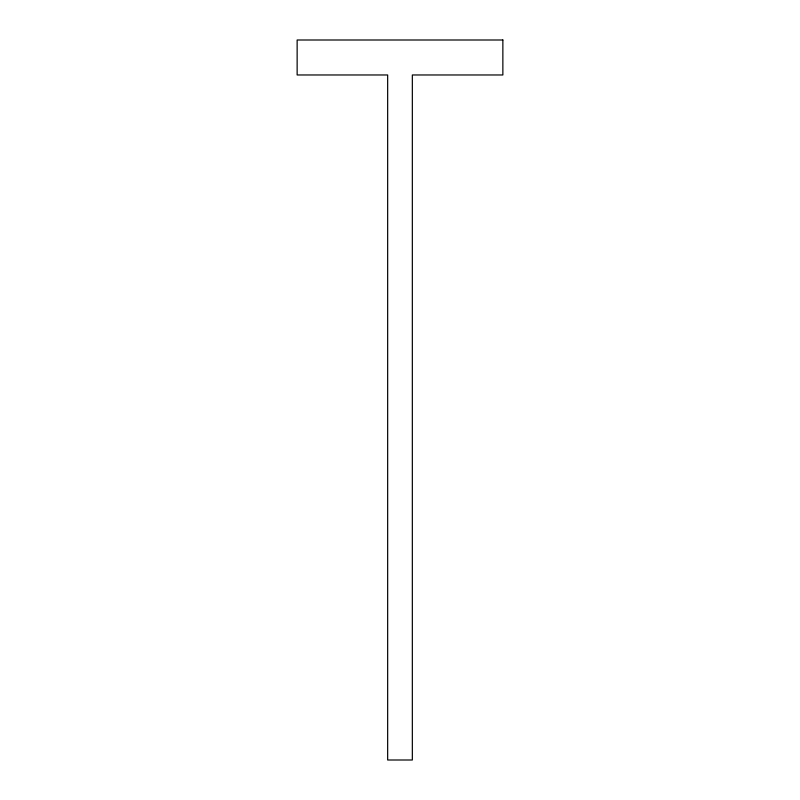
<?xml version="1.0" encoding="UTF-8"?>
<svg xmlns="http://www.w3.org/2000/svg" width="800" height="800" viewBox="0 0 800 800"><rect width="100%" height="100%" fill="white"/><g stroke="black" fill="none" stroke-linecap="round" stroke-linejoin="round"><path stroke-width="1.2" d="M502.86 40L297.14 40L297.14 74.97L387.66 74.97L387.66 760L412.34 760L412.34 74.97L502.86 74.97L502.86 40"/></g></svg>
